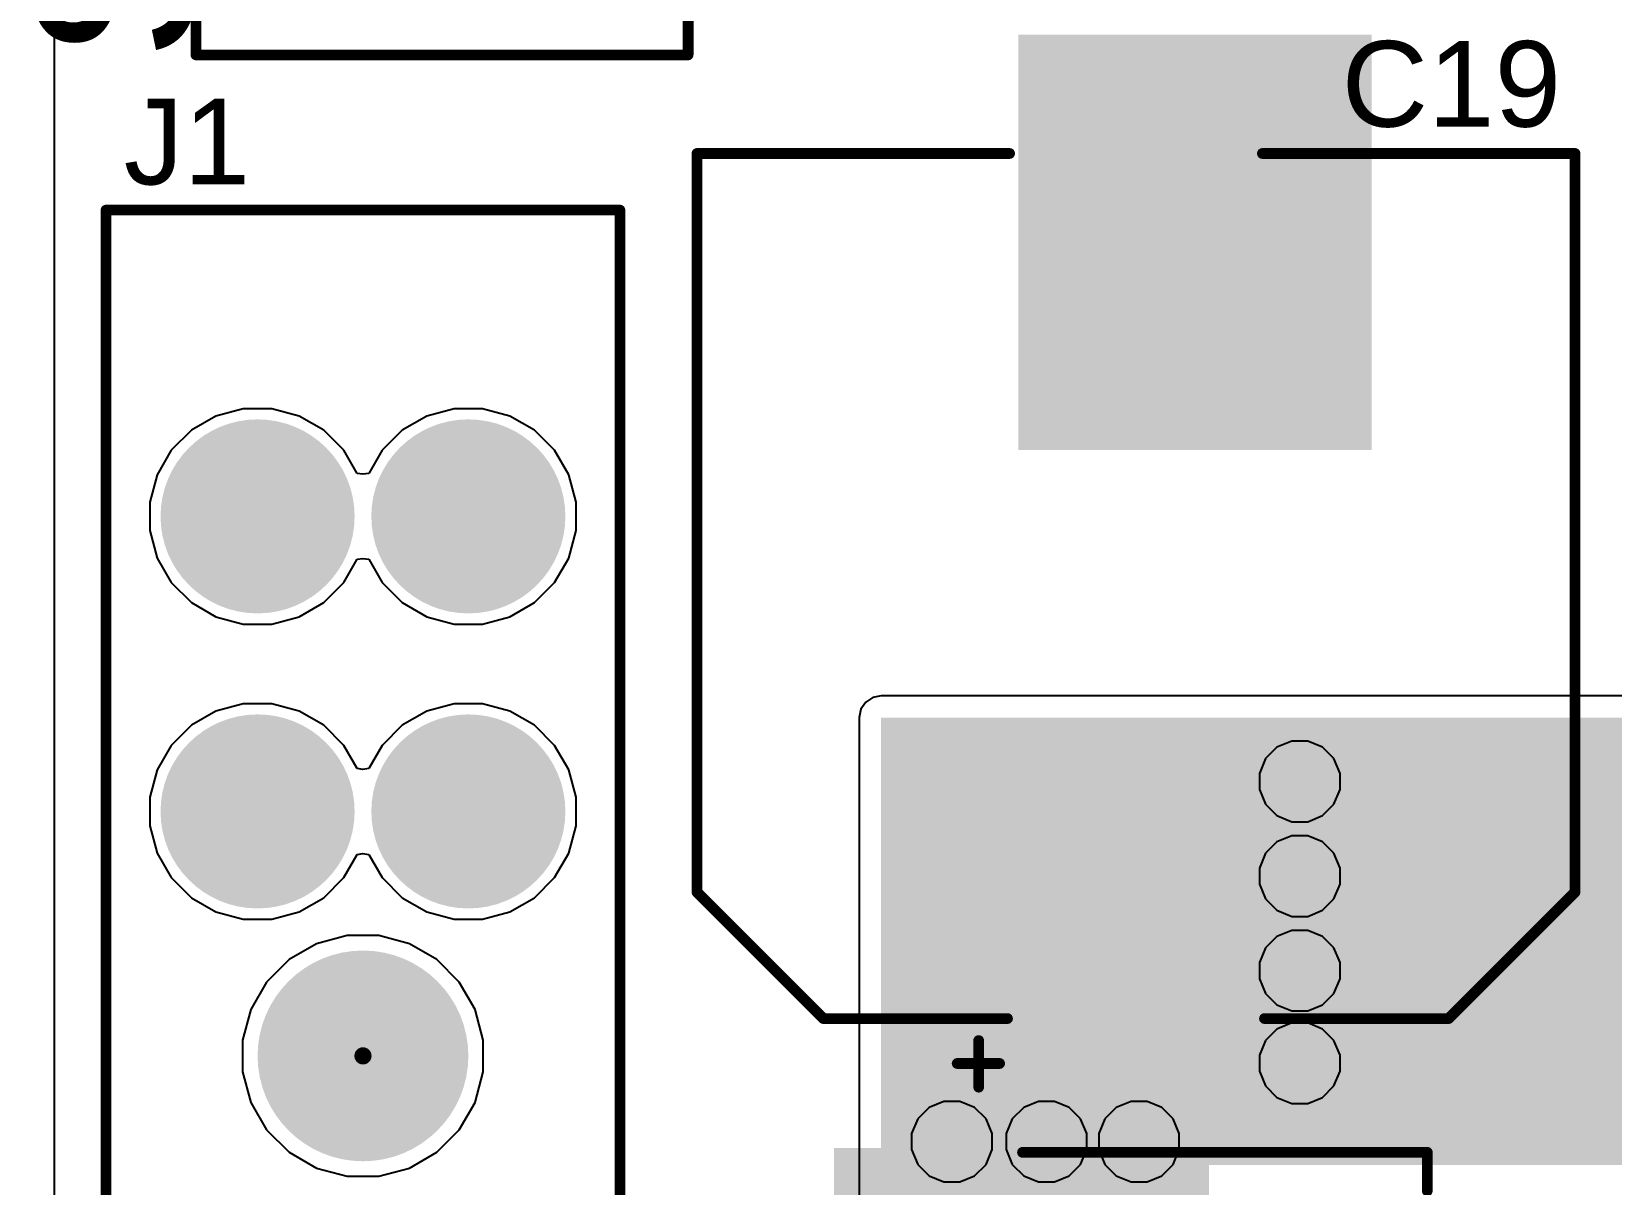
# Model space of a CAD drawing. Header units: millimetres. Extents: x 0 to 5381, y 0 to 5431.
# Drawn here: x -0.27 to 18.47, y 15.6 to 29.27 of the extents above; entities that cross this region are included whole.
import ezdxf

# ---------------------------------------------------------------- set-up
doc = ezdxf.new("R2010")
doc.units = ezdxf.units.MM
for name, color, linetype in [('BottomLayer', 5, 'Continuous'), ('BottomSolder', 6, 'Continuous'), ('MultiLayer', 9, 'Continuous'), ('PadHoleLayer', 156, 'Continuous'), ('TopLayer', 1, 'Continuous'), ('TopOverlay', 2, 'Continuous'), ('TopPaste', 8, 'Continuous'), ('TopSolder', 216, 'Continuous'), ('ViaHoleLayer', 16, 'Continuous')]:
    doc.layers.add(name, color=color, linetype=linetype)
doc.styles.add('Arial', font='', dxfattribs={"height": 0.2})
doc.styles.get('Arial').set_extended_font_data('Arial')

# ---------------------------------------------------------------- blocks, each defined once
blk = doc.blocks.new('178_6165_0002_1')
at = {"layer": 'BottomLayer'}
blk.add_hatch(color=5, dxfattribs=at).paths.add_polyline_path([(-7.5, 2.35), (-5.3, 2.35), (-5.3, 0.15), (-7.5, 0.15)])
h = blk.add_hatch(color=5, dxfattribs=at)
edge = h.paths.add_edge_path()
edge.add_arc((-2.9, 1.25), 1.1, 0, 360)
h = blk.add_hatch(color=5, dxfattribs=at)
edge = h.paths.add_edge_path()
edge.add_arc((2.9, 1.25), 1.1, 0, 360)
h = blk.add_hatch(color=5, dxfattribs=at)
edge = h.paths.add_edge_path()
edge.add_arc((6.4, 1.25), 1.1, 0, 360)
h = blk.add_hatch(color=5, dxfattribs=at)
edge = h.paths.add_edge_path()
edge.add_arc((-6.4, -1.25), 1.1, 0, 360)
h = blk.add_hatch(color=5, dxfattribs=at)
edge = h.paths.add_edge_path()
edge.add_arc((-2.9, -1.25), 1.1, 0, 360)
h = blk.add_hatch(color=5, dxfattribs=at)
edge = h.paths.add_edge_path()
edge.add_arc((2.9, -1.25), 1.1, 0, 360)
h = blk.add_hatch(color=5, dxfattribs=at)
edge = h.paths.add_edge_path()
edge.add_arc((6.4, -1.25), 1.1, 0, 360)
at = {"layer": 'BottomSolder'}
blk.add_hatch(color=6, dxfattribs=at).paths.add_polyline_path([(-7.551, 2.401), (-5.249, 2.401), (-5.249, 0.099), (-7.551, 0.099)])
h = blk.add_hatch(color=6, dxfattribs=at)
edge = h.paths.add_edge_path()
edge.add_arc((-2.9, 1.25), 1.151, 0, 360)
h = blk.add_hatch(color=6, dxfattribs=at)
edge = h.paths.add_edge_path()
edge.add_arc((2.9, 1.25), 1.151, 0, 360)
h = blk.add_hatch(color=6, dxfattribs=at)
edge = h.paths.add_edge_path()
edge.add_arc((6.4, 1.25), 1.151, 0, 360)
h = blk.add_hatch(color=6, dxfattribs=at)
edge = h.paths.add_edge_path()
edge.add_arc((0, 0), 0.102, 0, 360)
h = blk.add_hatch(color=6, dxfattribs=at)
edge = h.paths.add_edge_path()
edge.add_arc((-6.4, -1.25), 1.151, 0, 360)
h = blk.add_hatch(color=6, dxfattribs=at)
edge = h.paths.add_edge_path()
edge.add_arc((-2.9, -1.25), 1.151, 0, 360)
h = blk.add_hatch(color=6, dxfattribs=at)
edge = h.paths.add_edge_path()
edge.add_arc((2.9, -1.25), 1.151, 0, 360)
h = blk.add_hatch(color=6, dxfattribs=at)
edge = h.paths.add_edge_path()
edge.add_arc((6.4, -1.25), 1.151, 0, 360)
at = {"layer": 'MultiLayer'}
blk.add_hatch(color=9, dxfattribs=at).paths.add_polyline_path([(-7.5, 2.35), (-5.3, 2.35), (-5.3, 0.15), (-7.5, 0.15)])
h = blk.add_hatch(color=9, dxfattribs=at)
edge = h.paths.add_edge_path()
edge.add_arc((-2.9, 1.25), 1.1, 0, 360)
h = blk.add_hatch(color=9, dxfattribs=at)
edge = h.paths.add_edge_path()
edge.add_arc((2.9, 1.25), 1.1, 0, 360)
h = blk.add_hatch(color=9, dxfattribs=at)
edge = h.paths.add_edge_path()
edge.add_arc((6.4, 1.25), 1.1, 0, 360)
h = blk.add_hatch(color=9, dxfattribs=at)
edge = h.paths.add_edge_path()
edge.add_arc((-6.4, -1.25), 1.1, 0, 360)
h = blk.add_hatch(color=9, dxfattribs=at)
edge = h.paths.add_edge_path()
edge.add_arc((-2.9, -1.25), 1.1, 0, 360)
h = blk.add_hatch(color=9, dxfattribs=at)
edge = h.paths.add_edge_path()
edge.add_arc((2.9, -1.25), 1.1, 0, 360)
h = blk.add_hatch(color=9, dxfattribs=at)
edge = h.paths.add_edge_path()
edge.add_arc((6.4, -1.25), 1.1, 0, 360)
at = {"layer": 'PadHoleLayer'}
h = blk.add_hatch(color=156, dxfattribs=at)
edge = h.paths.add_edge_path()
edge.add_arc((-6.4, 1.25), 0.75, 0, 360)
h = blk.add_hatch(color=156, dxfattribs=at)
edge = h.paths.add_edge_path()
edge.add_arc((-2.9, 1.25), 0.75, 0, 360)
h = blk.add_hatch(color=156, dxfattribs=at)
edge = h.paths.add_edge_path()
edge.add_arc((2.9, 1.25), 0.75, 0, 360)
h = blk.add_hatch(color=156, dxfattribs=at)
edge = h.paths.add_edge_path()
edge.add_arc((6.4, 1.25), 0.75, 0, 360)
h = blk.add_hatch(color=156, dxfattribs=at)
edge = h.paths.add_edge_path()
edge.add_arc((0, 0), 1.25, 0, 360)
h = blk.add_hatch(color=156, dxfattribs=at)
edge = h.paths.add_edge_path()
edge.add_arc((-6.4, -1.25), 0.75, 0, 360)
h = blk.add_hatch(color=156, dxfattribs=at)
edge = h.paths.add_edge_path()
edge.add_arc((-2.9, -1.25), 0.75, 0, 360)
h = blk.add_hatch(color=156, dxfattribs=at)
edge = h.paths.add_edge_path()
edge.add_arc((2.9, -1.25), 0.75, 0, 360)
h = blk.add_hatch(color=156, dxfattribs=at)
edge = h.paths.add_edge_path()
edge.add_arc((6.4, -1.25), 0.75, 0, 360)
at = {"layer": 'TopLayer'}
blk.add_hatch(color=1, dxfattribs=at).paths.add_polyline_path([(-7.5, 2.35), (-5.3, 2.35), (-5.3, 0.15), (-7.5, 0.15)])
h = blk.add_hatch(color=1, dxfattribs=at)
edge = h.paths.add_edge_path()
edge.add_arc((-2.9, 1.25), 1.1, 0, 360)
h = blk.add_hatch(color=1, dxfattribs=at)
edge = h.paths.add_edge_path()
edge.add_arc((2.9, 1.25), 1.1, 0, 360)
h = blk.add_hatch(color=1, dxfattribs=at)
edge = h.paths.add_edge_path()
edge.add_arc((6.4, 1.25), 1.1, 0, 360)
h = blk.add_hatch(color=1, dxfattribs=at)
edge = h.paths.add_edge_path()
edge.add_arc((-6.4, -1.25), 1.1, 0, 360)
h = blk.add_hatch(color=1, dxfattribs=at)
edge = h.paths.add_edge_path()
edge.add_arc((-2.9, -1.25), 1.1, 0, 360)
h = blk.add_hatch(color=1, dxfattribs=at)
edge = h.paths.add_edge_path()
edge.add_arc((2.9, -1.25), 1.1, 0, 360)
h = blk.add_hatch(color=1, dxfattribs=at)
edge = h.paths.add_edge_path()
edge.add_arc((6.4, -1.25), 1.1, 0, 360)
at = {"layer": 'TopSolder'}
blk.add_hatch(color=216, dxfattribs=at).paths.add_polyline_path([(-7.551, 2.401), (-5.249, 2.401), (-5.249, 0.099), (-7.551, 0.099)])
h = blk.add_hatch(color=216, dxfattribs=at)
edge = h.paths.add_edge_path()
edge.add_arc((-2.9, 1.25), 1.151, 0, 360)
h = blk.add_hatch(color=216, dxfattribs=at)
edge = h.paths.add_edge_path()
edge.add_arc((2.9, 1.25), 1.151, 0, 360)
h = blk.add_hatch(color=216, dxfattribs=at)
edge = h.paths.add_edge_path()
edge.add_arc((6.4, 1.25), 1.151, 0, 360)
h = blk.add_hatch(color=216, dxfattribs=at)
edge = h.paths.add_edge_path()
edge.add_arc((0, 0), 0.102, 0, 360)
h = blk.add_hatch(color=216, dxfattribs=at)
edge = h.paths.add_edge_path()
edge.add_arc((-6.4, -1.25), 1.151, 0, 360)
h = blk.add_hatch(color=216, dxfattribs=at)
edge = h.paths.add_edge_path()
edge.add_arc((-2.9, -1.25), 1.151, 0, 360)
h = blk.add_hatch(color=216, dxfattribs=at)
edge = h.paths.add_edge_path()
edge.add_arc((2.9, -1.25), 1.151, 0, 360)
h = blk.add_hatch(color=216, dxfattribs=at)
edge = h.paths.add_edge_path()
edge.add_arc((6.4, -1.25), 1.151, 0, 360)
at = {"layer": 'TopOverlay', "const_width": 0.127}
for points in [[(-10.033, 3.048), (10.033, 3.048)], [(-10.033, 3.048), (-10.033, -3.048)], [(10.033, 3.048), (10.033, -3.048)], [(-10.033, -3.048), (10.033, -3.048)]]:
    blk.add_lwpolyline(points, dxfattribs=at)
at = {"layer": 'TopOverlay', "const_width": 0.0635}
for points in [[(-10.065, 3.048, 1), (-10.001, 3.048, 1)], [(-10.065, 3.048, 1), (-10.001, 3.048, 1)], [(10.001, 3.048, 1), (10.065, 3.048, 1)], [(10.001, 3.048, 1), (10.065, 3.048, 1)], [(-10.065, -3.048, 1), (-10.001, -3.048, 1)], [(-10.065, -3.048, 1), (-10.001, -3.048, 1)], [(10.001, -3.048, 1), (10.065, -3.048, 1)], [(10.001, -3.048, 1), (10.065, -3.048, 1)]]:
    blk.add_lwpolyline(points, format="xyb", close=True, dxfattribs=at)
at = {"layer": 'TopOverlay'}
blk.add_text('1', height=0.8, dxfattribs=at).set_placement((-8.128, 1.041))
blk = doc.blocks.new('SMB__49')
at = {"layer": 'TopLayer'}
for points in [[(-3.7, -1.2), (-3.7, 1.2), (-0.9, 1.2), (-0.9, -1.2)], [(0.9, -1.2), (0.9, 1.2), (3.7, 1.2), (3.7, -1.2)]]:
    blk.add_hatch(color=1, dxfattribs=at).paths.add_polyline_path(points)
at = {"layer": 'TopOverlay'}
for points in [[(2.592, 1.245), (4.827, 1.245), (4.827, 1.905), (2.592, 1.905)], [(3.735, -1.651), (4.827, -1.651), (4.827, 1.346), (3.735, 1.346)], [(2.592, -1.905), (4.827, -1.905), (4.827, -1.245), (2.592, -1.245)]]:
    blk.add_hatch(color=2, dxfattribs=at).paths.add_polyline_path(points)
at = {"layer": 'TopPaste'}
for points in [[(-3.7, -1.2), (-3.7, 1.2), (-0.9, 1.2), (-0.9, -1.2)], [(0.9, -1.2), (0.9, 1.2), (3.7, 1.2), (3.7, -1.2)]]:
    blk.add_hatch(color=8, dxfattribs=at).paths.add_polyline_path(points)
at = {"layer": 'TopSolder'}
for points in [[(-3.802, -1.302), (-3.802, 1.302), (-0.798, 1.302), (-0.798, -1.302)], [(0.798, -1.302), (0.798, 1.302), (3.802, 1.302), (3.802, -1.302)]]:
    blk.add_hatch(color=216, dxfattribs=at).paths.add_polyline_path(points)
at = {"layer": 'TopOverlay', "const_width": 0.127}
for points in [[(-2.21, 1.854), (-2.21, 1.397)], [(2.591, 1.854), (-2.21, 1.854)], [(-2.21, -1.397), (-2.21, -1.854)], [(2.591, -1.854), (-2.21, -1.854)]]:
    blk.add_lwpolyline(points, dxfattribs=at)
at = {"layer": 'TopOverlay', "const_width": 0.0635}
for points in [[(-2.242, 1.854, 1), (-2.178, 1.854, 1)], [(-2.242, 1.854, 1), (-2.178, 1.854, 1)], [(2.559, 1.854, 1), (2.623, 1.854, 1)], [(-2.242, 1.397, 1), (-2.178, 1.397, 1)], [(-2.242, -1.397, 1), (-2.178, -1.397, 1)], [(-2.242, -1.854, 1), (-2.178, -1.854, 1)], [(-2.242, -1.854, 1), (-2.178, -1.854, 1)], [(2.559, -1.854, 1), (2.623, -1.854, 1)]]:
    blk.add_lwpolyline(points, format="xyb", close=True, dxfattribs=at)
blk = doc.blocks.new('UCD_220_F_10__D___65')
at = {"layer": 'TopLayer'}
for points in [[(-6, 1.25), (-2, 1.25), (-2, -1.25), (-6, -1.25)], [(2, 1.25), (6, 1.25), (6, -1.25), (2, -1.25)]]:
    blk.add_hatch(color=1, dxfattribs=at).paths.add_polyline_path(points)
at = {"layer": 'TopPaste'}
for points in [[(-6, 1.25), (-2, 1.25), (-2, -1.25), (-6, -1.25)], [(2, 1.25), (6, 1.25), (6, -1.25), (2, -1.25)]]:
    blk.add_hatch(color=8, dxfattribs=at).paths.add_polyline_path(points)
at = {"layer": 'TopSolder'}
for points in [[(-6.102, 1.352), (-1.898, 1.352), (-1.898, -1.352), (-6.102, -1.352)], [(1.898, 1.352), (6.102, 1.352), (6.102, -1.352), (1.898, -1.352)]]:
    blk.add_hatch(color=216, dxfattribs=at).paths.add_polyline_path(points)
at = {"layer": 'TopOverlay', "const_width": 0.127}
for points in [[(-3.632, 5.207), (-5.131, 3.708)], [(-3.632, 5.207), (5.131, 5.207)], [(5.131, 5.207), (5.131, 1.499)], [(-5.131, 3.708), (-5.131, 1.524)], [(-5.664, 2.121), (-5.664, 1.618)], [(-5.946, 1.866), (-5.392, 1.866)], [(-5.131, -1.524), (-5.131, -3.708)], [(5.131, -1.499), (5.131, -5.207)], [(-5.131, -3.708), (-3.632, -5.207)], [(-3.632, -5.207), (5.131, -5.207)]]:
    blk.add_lwpolyline(points, dxfattribs=at)
at = {"layer": 'TopOverlay', "const_width": 0.0635}
for points in [[(-3.664, 5.207, 1), (-3.6, 5.207, 1)], [(-3.664, 5.207, 1), (-3.6, 5.207, 1)], [(5.099, 5.207, 1), (5.163, 5.207, 1)], [(5.099, 5.207, 1), (5.163, 5.207, 1)], [(-5.163, 3.708, 1), (-5.099, 3.708, 1)], [(-5.163, 3.708, 1), (-5.099, 3.708, 1)], [(-5.696, 2.121, 1), (-5.632, 2.121, 1)], [(-5.977, 1.866, 1), (-5.914, 1.866, 1)], [(-5.424, 1.866, 1), (-5.36, 1.866, 1)], [(-5.696, 1.618, 1), (-5.632, 1.618, 1)], [(-5.163, 1.524, 1), (-5.099, 1.524, 1)], [(5.099, 1.499, 1), (5.163, 1.499, 1)], [(-5.163, -1.524, 1), (-5.099, -1.524, 1)], [(5.099, -1.499, 1), (5.163, -1.499, 1)], [(-5.163, -3.708, 1), (-5.099, -3.708, 1)], [(-5.163, -3.708, 1), (-5.099, -3.708, 1)], [(-3.664, -5.207, 1), (-3.6, -5.207, 1)], [(-3.664, -5.207, 1), (-3.6, -5.207, 1)], [(5.099, -5.207, 1), (5.163, -5.207, 1)], [(5.099, -5.207, 1), (5.163, -5.207, 1)]]:
    blk.add_lwpolyline(points, format="xyb", close=True, dxfattribs=at)
blk = doc.blocks.new('B5B_XH_A_LF__SN___86')
at = {"layer": 'BottomLayer'}
blk.add_hatch(color=5, dxfattribs=at).paths.add_polyline_path([(-5.95, 0.95), (-4.05, 0.95), (-4.05, -0.95), (-5.95, -0.95)])
h = blk.add_hatch(color=5, dxfattribs=at)
edge = h.paths.add_edge_path()
edge.add_arc((-2.5, 0), 0.95, 0, 360)
h = blk.add_hatch(color=5, dxfattribs=at)
edge = h.paths.add_edge_path()
edge.add_arc((0, 0), 0.95, 0, 360)
h = blk.add_hatch(color=5, dxfattribs=at)
edge = h.paths.add_edge_path()
edge.add_arc((2.5, 0), 0.95, 0, 360)
h = blk.add_hatch(color=5, dxfattribs=at)
edge = h.paths.add_edge_path()
edge.add_arc((5, 0), 0.95, 0, 360)
at = {"layer": 'BottomSolder'}
blk.add_hatch(color=6, dxfattribs=at).paths.add_polyline_path([(-6.052, 1.052), (-3.948, 1.052), (-3.948, -1.052), (-6.052, -1.052)])
h = blk.add_hatch(color=6, dxfattribs=at)
edge = h.paths.add_edge_path()
edge.add_arc((-2.5, 0), 1.052, 0, 360)
h = blk.add_hatch(color=6, dxfattribs=at)
edge = h.paths.add_edge_path()
edge.add_arc((0, 0), 1.052, 0, 360)
h = blk.add_hatch(color=6, dxfattribs=at)
edge = h.paths.add_edge_path()
edge.add_arc((2.5, 0), 1.052, 0, 360)
h = blk.add_hatch(color=6, dxfattribs=at)
edge = h.paths.add_edge_path()
edge.add_arc((5, 0), 1.052, 0, 360)
at = {"layer": 'MultiLayer'}
blk.add_hatch(color=9, dxfattribs=at).paths.add_polyline_path([(-5.95, 0.95), (-4.05, 0.95), (-4.05, -0.95), (-5.95, -0.95)])
h = blk.add_hatch(color=9, dxfattribs=at)
edge = h.paths.add_edge_path()
edge.add_arc((-2.5, 0), 0.95, 0, 360)
h = blk.add_hatch(color=9, dxfattribs=at)
edge = h.paths.add_edge_path()
edge.add_arc((0, 0), 0.95, 0, 360)
h = blk.add_hatch(color=9, dxfattribs=at)
edge = h.paths.add_edge_path()
edge.add_arc((2.5, 0), 0.95, 0, 360)
h = blk.add_hatch(color=9, dxfattribs=at)
edge = h.paths.add_edge_path()
edge.add_arc((5, 0), 0.95, 0, 360)
at = {"layer": 'PadHoleLayer'}
h = blk.add_hatch(color=156, dxfattribs=at)
edge = h.paths.add_edge_path()
edge.add_arc((-5, 0), 0.5, 0, 360)
h = blk.add_hatch(color=156, dxfattribs=at)
edge = h.paths.add_edge_path()
edge.add_arc((-2.5, 0), 0.5, 0, 360)
h = blk.add_hatch(color=156, dxfattribs=at)
edge = h.paths.add_edge_path()
edge.add_arc((0, 0), 0.5, 0, 360)
h = blk.add_hatch(color=156, dxfattribs=at)
edge = h.paths.add_edge_path()
edge.add_arc((2.5, 0), 0.5, 0, 360)
h = blk.add_hatch(color=156, dxfattribs=at)
edge = h.paths.add_edge_path()
edge.add_arc((5, 0), 0.5, 0, 360)
at = {"layer": 'TopLayer'}
blk.add_hatch(color=1, dxfattribs=at).paths.add_polyline_path([(-5.95, 0.95), (-4.05, 0.95), (-4.05, -0.95), (-5.95, -0.95)])
h = blk.add_hatch(color=1, dxfattribs=at)
edge = h.paths.add_edge_path()
edge.add_arc((-2.5, 0), 0.95, 0, 360)
h = blk.add_hatch(color=1, dxfattribs=at)
edge = h.paths.add_edge_path()
edge.add_arc((0, 0), 0.95, 0, 360)
h = blk.add_hatch(color=1, dxfattribs=at)
edge = h.paths.add_edge_path()
edge.add_arc((2.5, 0), 0.95, 0, 360)
h = blk.add_hatch(color=1, dxfattribs=at)
edge = h.paths.add_edge_path()
edge.add_arc((5, 0), 0.95, 0, 360)
at = {"layer": 'TopOverlay'}
for points in [[(-5.634, 0.963), (-4.364, 0.963), (-4.364, 1.243), (-5.634, 1.243)], [(-5.634, -1.247), (-4.364, -1.247), (-4.364, -0.967), (-5.634, -0.967)]]:
    blk.add_hatch(color=2, dxfattribs=at).paths.add_polyline_path(points)
at = {"layer": 'TopSolder'}
blk.add_hatch(color=216, dxfattribs=at).paths.add_polyline_path([(-6.052, 1.052), (-3.948, 1.052), (-3.948, -1.052), (-6.052, -1.052)])
h = blk.add_hatch(color=216, dxfattribs=at)
edge = h.paths.add_edge_path()
edge.add_arc((-2.5, 0), 1.052, 0, 360)
h = blk.add_hatch(color=216, dxfattribs=at)
edge = h.paths.add_edge_path()
edge.add_arc((0, 0), 1.052, 0, 360)
h = blk.add_hatch(color=216, dxfattribs=at)
edge = h.paths.add_edge_path()
edge.add_arc((2.5, 0), 1.052, 0, 360)
h = blk.add_hatch(color=216, dxfattribs=at)
edge = h.paths.add_edge_path()
edge.add_arc((5, 0), 1.052, 0, 360)
at = {"layer": 'TopOverlay', "const_width": 0.0635}
for points in [[(-7.525, 3.451, 1), (-7.461, 3.451, 1)], [(-7.525, 3.451, 1), (-7.461, 3.451, 1)], [(7.436, 3.451, 1), (7.499, 3.451, 1)], [(7.436, 3.451, 1), (7.499, 3.451, 1)], [(-7.525, -2.388, 1), (-7.461, -2.388, 1)], [(-7.525, -2.388, 1), (-7.461, -2.388, 1)], [(7.436, -2.388, 1), (7.499, -2.388, 1)], [(7.436, -2.388, 1), (7.499, -2.388, 1)]]:
    blk.add_lwpolyline(points, format="xyb", close=True, dxfattribs=at)
at = {"layer": 'TopOverlay', "const_width": 0.127}
for points in [[(-7.493, -2.388), (-7.493, 3.451)], [(7.468, 3.451), (-7.493, 3.451)], [(7.468, -2.388), (7.468, 3.451)], [(7.468, -2.388), (-7.493, -2.388)]]:
    blk.add_lwpolyline(points, dxfattribs=at)

msp = doc.modelspace()

# ---------------------------------------------------------------- hatches: boundary and pattern name
at = {"layer": 'BottomLayer'}
h = msp.add_hatch(color=5, dxfattribs=at)
edge = h.paths.add_edge_path()
edge.add_arc((14.769, 28.427), 0.3, 0, 360)
h = msp.add_hatch(color=5, dxfattribs=at)
edge = h.paths.add_edge_path()
edge.add_arc((14.769, 27.304), 0.3, 0, 360)
h = msp.add_hatch(color=5, dxfattribs=at)
edge = h.paths.add_edge_path()
edge.add_arc((14.769, 26.181), 0.3, 0, 360)
h = msp.add_hatch(color=5, dxfattribs=at)
edge = h.paths.add_edge_path()
edge.add_arc((14.769, 25.084), 0.3, 0, 360)
h = msp.add_hatch(color=5, dxfattribs=at)
edge = h.paths.add_edge_path()
edge.add_arc((14.769, 20.376), 0.3, 0, 360)
h = msp.add_hatch(color=5, dxfattribs=at)
edge = h.paths.add_edge_path()
edge.add_arc((14.769, 19.253), 0.3, 0, 360)
h = msp.add_hatch(color=5, dxfattribs=at)
edge = h.paths.add_edge_path()
edge.add_arc((14.769, 18.131), 0.3, 0, 360)
h = msp.add_hatch(color=5, dxfattribs=at)
edge = h.paths.add_edge_path()
edge.add_arc((14.769, 17.033), 0.3, 0, 360)
h = msp.add_hatch(color=5, dxfattribs=at)
edge = h.paths.add_edge_path()
edge.add_arc((10.643, 16.104), 0.3, 0, 360)
h = msp.add_hatch(color=5, dxfattribs=at)
edge = h.paths.add_edge_path()
edge.add_arc((11.765, 16.104), 0.3, 0, 360)
h = msp.add_hatch(color=5, dxfattribs=at)
edge = h.paths.add_edge_path()
edge.add_arc((12.863, 16.104), 0.3, 0, 360)
at = {"layer": 'BottomSolder'}
h = msp.add_hatch(color=6, dxfattribs=at)
edge = h.paths.add_edge_path()
edge.add_arc((14.769, 28.427), 0.15, 0, 360)
h = msp.add_hatch(color=6, dxfattribs=at)
edge = h.paths.add_edge_path()
edge.add_arc((14.769, 27.304), 0.15, 0, 360)
h = msp.add_hatch(color=6, dxfattribs=at)
edge = h.paths.add_edge_path()
edge.add_arc((14.769, 26.181), 0.15, 0, 360)
h = msp.add_hatch(color=6, dxfattribs=at)
edge = h.paths.add_edge_path()
edge.add_arc((14.769, 25.084), 0.15, 0, 360)
h = msp.add_hatch(color=6, dxfattribs=at)
edge = h.paths.add_edge_path()
edge.add_arc((14.769, 20.376), 0.15, 0, 360)
h = msp.add_hatch(color=6, dxfattribs=at)
edge = h.paths.add_edge_path()
edge.add_arc((14.769, 19.253), 0.15, 0, 360)
h = msp.add_hatch(color=6, dxfattribs=at)
edge = h.paths.add_edge_path()
edge.add_arc((14.769, 18.131), 0.15, 0, 360)
h = msp.add_hatch(color=6, dxfattribs=at)
edge = h.paths.add_edge_path()
edge.add_arc((14.769, 17.033), 0.15, 0, 360)
h = msp.add_hatch(color=6, dxfattribs=at)
edge = h.paths.add_edge_path()
edge.add_arc((10.643, 16.104), 0.15, 0, 360)
h = msp.add_hatch(color=6, dxfattribs=at)
edge = h.paths.add_edge_path()
edge.add_arc((11.765, 16.104), 0.15, 0, 360)
h = msp.add_hatch(color=6, dxfattribs=at)
edge = h.paths.add_edge_path()
edge.add_arc((12.863, 16.104), 0.15, 0, 360)
at = {"layer": 'TopLayer'}
for points in [[(11.43, 24.308), (15.621, 24.308), (15.621, 29.235), (11.43, 29.235)], [(13.691, 21.133), (9.804, 21.133), (9.804, 12.827), (13.691, 12.827)], [(26.391, 15.824), (26.391, 21.133), (9.804, 21.133), (9.804, 15.824)]]:
    msp.add_hatch(color=1, dxfattribs=at).paths.add_polyline_path(points)
h = msp.add_hatch(color=1, dxfattribs=at)
edge = h.paths.add_edge_path()
edge.add_arc((14.769, 28.427), 0.3, 0, 360)
h = msp.add_hatch(color=1, dxfattribs=at)
edge = h.paths.add_edge_path()
edge.add_arc((14.769, 27.304), 0.3, 0, 360)
h = msp.add_hatch(color=1, dxfattribs=at)
edge = h.paths.add_edge_path()
edge.add_arc((14.769, 26.181), 0.3, 0, 360)
h = msp.add_hatch(color=1, dxfattribs=at)
edge = h.paths.add_edge_path()
edge.add_arc((14.769, 25.084), 0.3, 0, 360)
h = msp.add_hatch(color=1, dxfattribs=at)
edge = h.paths.add_edge_path()
edge.add_arc((14.769, 20.376), 0.3, 0, 360)
h = msp.add_hatch(color=1, dxfattribs=at)
edge = h.paths.add_edge_path()
edge.add_arc((14.769, 19.253), 0.3, 0, 360)
h = msp.add_hatch(color=1, dxfattribs=at)
edge = h.paths.add_edge_path()
edge.add_arc((14.769, 18.131), 0.3, 0, 360)
h = msp.add_hatch(color=1, dxfattribs=at)
edge = h.paths.add_edge_path()
edge.add_arc((14.769, 17.033), 0.3, 0, 360)
h = msp.add_hatch(color=1, dxfattribs=at)
edge = h.paths.add_edge_path()
edge.add_arc((10.643, 16.104), 0.3, 0, 360)
h = msp.add_hatch(color=1, dxfattribs=at)
edge = h.paths.add_edge_path()
edge.add_arc((11.765, 16.104), 0.3, 0, 360)
h = msp.add_hatch(color=1, dxfattribs=at)
edge = h.paths.add_edge_path()
edge.add_arc((12.863, 16.104), 0.3, 0, 360)
at = {"layer": 'TopSolder'}
h = msp.add_hatch(color=216, dxfattribs=at)
edge = h.paths.add_edge_path()
edge.add_arc((14.769, 28.427), 0.15, 0, 360)
h = msp.add_hatch(color=216, dxfattribs=at)
edge = h.paths.add_edge_path()
edge.add_arc((14.769, 27.304), 0.15, 0, 360)
h = msp.add_hatch(color=216, dxfattribs=at)
edge = h.paths.add_edge_path()
edge.add_arc((14.769, 26.181), 0.15, 0, 360)
h = msp.add_hatch(color=216, dxfattribs=at)
edge = h.paths.add_edge_path()
edge.add_arc((14.769, 25.084), 0.15, 0, 360)
h = msp.add_hatch(color=216, dxfattribs=at)
edge = h.paths.add_edge_path()
edge.add_arc((14.769, 20.376), 0.15, 0, 360)
h = msp.add_hatch(color=216, dxfattribs=at)
edge = h.paths.add_edge_path()
edge.add_arc((14.769, 19.253), 0.15, 0, 360)
h = msp.add_hatch(color=216, dxfattribs=at)
edge = h.paths.add_edge_path()
edge.add_arc((14.769, 18.131), 0.15, 0, 360)
h = msp.add_hatch(color=216, dxfattribs=at)
edge = h.paths.add_edge_path()
edge.add_arc((14.769, 17.033), 0.15, 0, 360)
h = msp.add_hatch(color=216, dxfattribs=at)
edge = h.paths.add_edge_path()
edge.add_arc((10.643, 16.104), 0.15, 0, 360)
h = msp.add_hatch(color=216, dxfattribs=at)
edge = h.paths.add_edge_path()
edge.add_arc((11.765, 16.104), 0.15, 0, 360)
h = msp.add_hatch(color=216, dxfattribs=at)
edge = h.paths.add_edge_path()
edge.add_arc((12.863, 16.104), 0.15, 0, 360)
at = {"layer": 'ViaHoleLayer'}
h = msp.add_hatch(color=16, dxfattribs=at)
edge = h.paths.add_edge_path()
edge.add_arc((14.769, 28.427), 0.15, 0, 360)
h = msp.add_hatch(color=16, dxfattribs=at)
edge = h.paths.add_edge_path()
edge.add_arc((14.769, 27.304), 0.15, 0, 360)
h = msp.add_hatch(color=16, dxfattribs=at)
edge = h.paths.add_edge_path()
edge.add_arc((14.769, 26.181), 0.15, 0, 360)
h = msp.add_hatch(color=16, dxfattribs=at)
edge = h.paths.add_edge_path()
edge.add_arc((14.769, 25.084), 0.15, 0, 360)
h = msp.add_hatch(color=16, dxfattribs=at)
edge = h.paths.add_edge_path()
edge.add_arc((14.769, 20.376), 0.15, 0, 360)
h = msp.add_hatch(color=16, dxfattribs=at)
edge = h.paths.add_edge_path()
edge.add_arc((14.769, 19.253), 0.15, 0, 360)
h = msp.add_hatch(color=16, dxfattribs=at)
edge = h.paths.add_edge_path()
edge.add_arc((14.769, 18.131), 0.15, 0, 360)
h = msp.add_hatch(color=16, dxfattribs=at)
edge = h.paths.add_edge_path()
edge.add_arc((14.769, 17.033), 0.15, 0, 360)
h = msp.add_hatch(color=16, dxfattribs=at)
edge = h.paths.add_edge_path()
edge.add_arc((10.643, 16.104), 0.15, 0, 360)
h = msp.add_hatch(color=16, dxfattribs=at)
edge = h.paths.add_edge_path()
edge.add_arc((11.765, 16.104), 0.15, 0, 360)
h = msp.add_hatch(color=16, dxfattribs=at)
edge = h.paths.add_edge_path()
edge.add_arc((12.863, 16.104), 0.15, 0, 360)

# ---------------------------------------------------------------- linework, layer by layer
at = {"layer": 'BottomLayer'}
for p, q in [((0, 0), (0, 77.394)), ((2.239, 24.797), (1.914, 24.71)), ((2.576, 24.797), (2.239, 24.797)), ((2.901, 24.71), (2.576, 24.797)), ((4.739, 24.797), (4.414, 24.71)), ((5.076, 24.797), (4.739, 24.797)), ((5.401, 24.71), (5.076, 24.797)), ((1.914, 24.71), (1.623, 24.542)), ((3.192, 24.542), (2.901, 24.71)), ((4.414, 24.71), (4.123, 24.542)), ((5.692, 24.542), (5.401, 24.71)), ((1.623, 24.542), (1.385, 24.304)), ((3.43, 24.304), (3.192, 24.542)), ((4.123, 24.542), (3.885, 24.304)), ((5.93, 24.304), (5.692, 24.542)), ((1.385, 24.304), (1.217, 24.013)), ((3.59, 24.028), (3.43, 24.304)), ((3.885, 24.304), (3.726, 24.028)), ((6.098, 24.013), (5.93, 24.304)), ((1.217, 24.013), (1.13, 23.688)), ((3.658, 24.019), (3.59, 24.028)), ((3.726, 24.028), (3.658, 24.019)), ((6.185, 23.688), (6.098, 24.013)), ((1.13, 23.688), (1.13, 23.351)), ((6.185, 23.351), (6.185, 23.688)), ((1.13, 23.351), (1.217, 23.026)), ((6.098, 23.026), (6.185, 23.351)), ((1.217, 23.026), (1.385, 22.735)), ((3.43, 22.735), (3.59, 23.011)), ((3.59, 23.011), (3.658, 23.02)), ((3.658, 23.02), (3.726, 23.011)), ((3.726, 23.011), (3.885, 22.735)), ((5.93, 22.735), (6.098, 23.026)), ((1.385, 22.735), (1.623, 22.497)), ((3.192, 22.497), (3.43, 22.735)), ((3.885, 22.735), (4.123, 22.497)), ((5.692, 22.497), (5.93, 22.735)), ((1.623, 22.497), (1.914, 22.329)), ((2.901, 22.329), (3.192, 22.497)), ((4.123, 22.497), (4.414, 22.329)), ((5.401, 22.329), (5.692, 22.497)), ((1.914, 22.329), (2.239, 22.242)), ((2.576, 22.242), (2.901, 22.329)), ((4.414, 22.329), (4.739, 22.242)), ((5.076, 22.242), (5.401, 22.329)), ((2.239, 22.242), (2.576, 22.242)), ((4.739, 22.242), (5.076, 22.242)), ((1.914, 21.21), (1.623, 21.042)), ((2.239, 21.297), (1.914, 21.21)), ((2.576, 21.297), (2.239, 21.297)), ((2.901, 21.21), (2.576, 21.297)), ((3.192, 21.042), (2.901, 21.21)), ((4.414, 21.21), (4.123, 21.042)), ((4.739, 21.297), (4.414, 21.21)), ((5.076, 21.297), (4.739, 21.297)), ((5.401, 21.21), (5.076, 21.297)), ((5.692, 21.042), (5.401, 21.21)), ((1.623, 21.042), (1.385, 20.804)), ((3.43, 20.804), (3.192, 21.042)), ((4.123, 21.042), (3.885, 20.804)), ((5.93, 20.804), (5.692, 21.042)), ((1.385, 20.804), (1.217, 20.513)), ((3.59, 20.528), (3.43, 20.804)), ((3.885, 20.804), (3.726, 20.528)), ((6.098, 20.513), (5.93, 20.804)), ((14.674, 20.854), (14.498, 20.781)), ((14.864, 20.854), (14.674, 20.854)), ((15.039, 20.781), (14.864, 20.854)), ((14.364, 20.647), (14.291, 20.471)), ((14.498, 20.781), (14.364, 20.647)), ((15.174, 20.647), (15.039, 20.781)), ((15.247, 20.471), (15.174, 20.647)), ((1.217, 20.513), (1.13, 20.188)), ((3.658, 20.519), (3.59, 20.528)), ((3.726, 20.528), (3.658, 20.519)), ((6.185, 20.188), (6.098, 20.513)), ((14.291, 20.471), (14.291, 20.281)), ((15.247, 20.281), (15.247, 20.471)), ((14.291, 20.281), (14.364, 20.105)), ((15.174, 20.105), (15.247, 20.281)), ((1.13, 20.188), (1.13, 19.851)), ((6.185, 19.851), (6.185, 20.188)), ((14.364, 20.105), (14.498, 19.971)), ((15.039, 19.971), (15.174, 20.105)), ((14.498, 19.971), (14.674, 19.898)), ((14.674, 19.898), (14.864, 19.898)), ((14.864, 19.898), (15.039, 19.971)), ((1.13, 19.851), (1.217, 19.526)), ((6.098, 19.526), (6.185, 19.851)), ((14.674, 19.731), (14.498, 19.658)), ((14.864, 19.731), (14.674, 19.731)), ((15.039, 19.658), (14.864, 19.731)), ((1.217, 19.526), (1.385, 19.235)), ((3.43, 19.235), (3.59, 19.511)), ((3.59, 19.511), (3.658, 19.52)), ((3.658, 19.52), (3.726, 19.511)), ((3.726, 19.511), (3.885, 19.235)), ((5.93, 19.235), (6.098, 19.526)), ((14.364, 19.524), (14.291, 19.348)), ((14.498, 19.658), (14.364, 19.524)), ((15.174, 19.524), (15.039, 19.658)), ((15.247, 19.348), (15.174, 19.524)), ((14.291, 19.348), (14.291, 19.158)), ((15.247, 19.158), (15.247, 19.348)), ((1.385, 19.235), (1.623, 18.997)), ((3.192, 18.997), (3.43, 19.235)), ((3.885, 19.235), (4.123, 18.997)), ((5.692, 18.997), (5.93, 19.235)), ((14.291, 19.158), (14.364, 18.983)), ((15.174, 18.983), (15.247, 19.158)), ((1.623, 18.997), (1.914, 18.829)), ((2.901, 18.829), (3.192, 18.997)), ((4.123, 18.997), (4.414, 18.829)), ((5.401, 18.829), (5.692, 18.997)), ((14.364, 18.983), (14.498, 18.848)), ((15.039, 18.848), (15.174, 18.983)), ((1.914, 18.829), (2.239, 18.742)), ((2.239, 18.742), (2.576, 18.742)), ((2.576, 18.742), (2.901, 18.829)), ((4.414, 18.829), (4.739, 18.742)), ((4.739, 18.742), (5.076, 18.742)), ((5.076, 18.742), (5.401, 18.829)), ((14.498, 18.848), (14.674, 18.775)), ((14.674, 18.775), (14.864, 18.775)), ((14.864, 18.775), (15.039, 18.848)), ((14.674, 18.608), (14.498, 18.536)), ((14.864, 18.608), (14.674, 18.608)), ((15.039, 18.536), (14.864, 18.608)), ((3.106, 18.45), (2.781, 18.262)), ((3.469, 18.547), (3.106, 18.45)), ((3.845, 18.547), (3.469, 18.547)), ((4.209, 18.45), (3.845, 18.547)), ((4.534, 18.262), (4.209, 18.45)), ((14.364, 18.401), (14.291, 18.226)), ((14.498, 18.536), (14.364, 18.401)), ((15.174, 18.401), (15.039, 18.536)), ((15.247, 18.226), (15.174, 18.401)), ((2.781, 18.262), (2.515, 17.996)), ((4.8, 17.996), (4.534, 18.262)), ((14.291, 18.226), (14.291, 18.035)), ((15.247, 18.035), (15.247, 18.226)), ((2.515, 17.996), (2.327, 17.671)), ((4.988, 17.671), (4.8, 17.996)), ((14.291, 18.035), (14.364, 17.86)), ((15.174, 17.86), (15.247, 18.035)), ((14.364, 17.86), (14.498, 17.725)), ((15.039, 17.725), (15.174, 17.86)), ((2.327, 17.671), (2.23, 17.308)), ((5.085, 17.308), (4.988, 17.671)), ((14.498, 17.725), (14.674, 17.653)), ((14.674, 17.653), (14.864, 17.653)), ((14.864, 17.653), (15.039, 17.725)), ((14.498, 17.438), (14.364, 17.304)), ((14.674, 17.511), (14.498, 17.438)), ((14.864, 17.511), (14.674, 17.511)), ((15.039, 17.438), (14.864, 17.511)), ((15.174, 17.304), (15.039, 17.438)), ((2.23, 17.308), (2.23, 16.932)), ((5.085, 16.932), (5.085, 17.308)), ((14.364, 17.304), (14.291, 17.128)), ((15.247, 17.128), (15.174, 17.304)), ((14.291, 17.128), (14.291, 16.938)), ((15.247, 16.938), (15.247, 17.128)), ((2.23, 16.932), (2.327, 16.568)), ((4.988, 16.568), (5.085, 16.932)), ((14.291, 16.938), (14.364, 16.763)), ((15.174, 16.763), (15.247, 16.938)), ((14.364, 16.763), (14.498, 16.628)), ((15.039, 16.628), (15.174, 16.763)), ((2.327, 16.568), (2.515, 16.243)), ((4.8, 16.243), (4.988, 16.568)), ((10.372, 16.509), (10.238, 16.374)), ((10.548, 16.581), (10.372, 16.509)), ((10.738, 16.581), (10.548, 16.581)), ((10.913, 16.509), (10.738, 16.581)), ((11.048, 16.374), (10.913, 16.509)), ((11.495, 16.509), (11.36, 16.374)), ((11.67, 16.581), (11.495, 16.509)), ((11.86, 16.581), (11.67, 16.581)), ((12.036, 16.509), (11.86, 16.581)), ((12.17, 16.374), (12.036, 16.509)), ((12.592, 16.509), (12.458, 16.374)), ((12.768, 16.581), (12.592, 16.509)), ((12.958, 16.581), (12.768, 16.581)), ((13.133, 16.509), (12.958, 16.581)), ((13.268, 16.374), (13.133, 16.509)), ((14.498, 16.628), (14.674, 16.555)), ((14.674, 16.555), (14.864, 16.555)), ((14.864, 16.555), (15.039, 16.628)), ((10.238, 16.374), (10.165, 16.199)), ((11.12, 16.199), (11.048, 16.374)), ((11.36, 16.374), (11.287, 16.199)), ((12.243, 16.199), (12.17, 16.374)), ((12.458, 16.374), (12.385, 16.199)), ((13.34, 16.199), (13.268, 16.374)), ((2.515, 16.243), (2.781, 15.977)), ((4.534, 15.977), (4.8, 16.243)), ((10.165, 16.199), (10.165, 16.009)), ((11.12, 16.009), (11.12, 16.199)), ((11.287, 16.199), (11.287, 16.009)), ((12.243, 16.009), (12.243, 16.199)), ((12.385, 16.199), (12.385, 16.009)), ((13.34, 16.009), (13.34, 16.199)), ((2.781, 15.977), (3.106, 15.789)), ((4.209, 15.789), (4.534, 15.977)), ((10.165, 16.009), (10.238, 15.833)), ((11.048, 15.833), (11.12, 16.009)), ((11.287, 16.009), (11.36, 15.833)), ((12.17, 15.833), (12.243, 16.009)), ((12.385, 16.009), (12.458, 15.833)), ((13.268, 15.833), (13.34, 16.009)), ((3.106, 15.789), (3.469, 15.692)), ((3.845, 15.692), (4.209, 15.789)), ((10.238, 15.833), (10.372, 15.699)), ((10.913, 15.699), (11.048, 15.833)), ((11.36, 15.833), (11.495, 15.699)), ((12.036, 15.699), (12.17, 15.833)), ((12.458, 15.833), (12.592, 15.699)), ((13.133, 15.699), (13.268, 15.833)), ((3.469, 15.692), (3.845, 15.692)), ((10.372, 15.699), (10.548, 15.626)), ((10.548, 15.626), (10.738, 15.626)), ((10.738, 15.626), (10.913, 15.699)), ((11.495, 15.699), (11.67, 15.626)), ((11.67, 15.626), (11.86, 15.626)), ((11.86, 15.626), (12.036, 15.699)), ((12.592, 15.699), (12.768, 15.626)), ((12.768, 15.626), (12.958, 15.626)), ((12.958, 15.626), (13.133, 15.699))]:
    msp.add_line(p, q, dxfattribs=at)
at = {"layer": 'TopLayer'}
for p, q in [((0, 0), (0, 77.394)), ((2.239, 24.797), (1.914, 24.71)), ((2.576, 24.797), (2.239, 24.797)), ((2.901, 24.71), (2.576, 24.797)), ((4.739, 24.797), (4.414, 24.71)), ((5.076, 24.797), (4.739, 24.797)), ((5.401, 24.71), (5.076, 24.797)), ((1.914, 24.71), (1.623, 24.542)), ((3.192, 24.542), (2.901, 24.71)), ((4.414, 24.71), (4.123, 24.542)), ((5.692, 24.542), (5.401, 24.71)), ((1.623, 24.542), (1.385, 24.304)), ((3.43, 24.304), (3.192, 24.542)), ((4.123, 24.542), (3.885, 24.304)), ((5.93, 24.304), (5.692, 24.542)), ((1.385, 24.304), (1.217, 24.013)), ((3.59, 24.028), (3.43, 24.304)), ((3.885, 24.304), (3.726, 24.028)), ((6.098, 24.013), (5.93, 24.304)), ((1.217, 24.013), (1.13, 23.688)), ((3.658, 24.019), (3.59, 24.028)), ((3.726, 24.028), (3.658, 24.019)), ((6.185, 23.688), (6.098, 24.013)), ((1.13, 23.688), (1.13, 23.351)), ((6.185, 23.351), (6.185, 23.688)), ((1.13, 23.351), (1.217, 23.026)), ((6.098, 23.026), (6.185, 23.351)), ((1.217, 23.026), (1.385, 22.735)), ((3.43, 22.735), (3.59, 23.011)), ((3.59, 23.011), (3.658, 23.02)), ((3.658, 23.02), (3.726, 23.011)), ((3.726, 23.011), (3.885, 22.735)), ((5.93, 22.735), (6.098, 23.026)), ((1.385, 22.735), (1.623, 22.497)), ((3.192, 22.497), (3.43, 22.735)), ((3.885, 22.735), (4.123, 22.497)), ((5.692, 22.497), (5.93, 22.735)), ((1.623, 22.497), (1.914, 22.329)), ((2.901, 22.329), (3.192, 22.497)), ((4.123, 22.497), (4.414, 22.329)), ((5.401, 22.329), (5.692, 22.497)), ((1.914, 22.329), (2.239, 22.242)), ((2.576, 22.242), (2.901, 22.329)), ((4.414, 22.329), (4.739, 22.242)), ((5.076, 22.242), (5.401, 22.329)), ((2.239, 22.242), (2.576, 22.242)), ((4.739, 22.242), (5.076, 22.242)), ((9.705, 21.372), (9.621, 21.316)), ((9.804, 21.392), (9.705, 21.372)), ((18.466, 21.392), (9.804, 21.392)), ((24.149, 21.392), (18.466, 21.392)), ((18.466, 21.392), (18.466, 21.392)), ((1.914, 21.21), (1.623, 21.042)), ((2.239, 21.297), (1.914, 21.21)), ((2.576, 21.297), (2.239, 21.297)), ((2.901, 21.21), (2.576, 21.297)), ((3.192, 21.042), (2.901, 21.21)), ((4.414, 21.21), (4.123, 21.042)), ((4.739, 21.297), (4.414, 21.21)), ((5.076, 21.297), (4.739, 21.297)), ((5.401, 21.21), (5.076, 21.297)), ((5.692, 21.042), (5.401, 21.21)), ((9.565, 21.232), (9.545, 21.133)), ((9.621, 21.316), (9.565, 21.232)), ((1.623, 21.042), (1.385, 20.804)), ((3.43, 20.804), (3.192, 21.042)), ((4.123, 21.042), (3.885, 20.804)), ((5.93, 20.804), (5.692, 21.042)), ((9.545, 21.133), (9.545, 15.824)), ((1.385, 20.804), (1.217, 20.513)), ((3.59, 20.528), (3.43, 20.804)), ((3.885, 20.804), (3.726, 20.528)), ((6.098, 20.513), (5.93, 20.804)), ((1.217, 20.513), (1.13, 20.188)), ((3.658, 20.519), (3.59, 20.528)), ((3.726, 20.528), (3.658, 20.519)), ((6.185, 20.188), (6.098, 20.513)), ((1.13, 20.188), (1.13, 19.851)), ((6.185, 19.851), (6.185, 20.188)), ((1.13, 19.851), (1.217, 19.526)), ((6.098, 19.526), (6.185, 19.851)), ((1.217, 19.526), (1.385, 19.235)), ((3.43, 19.235), (3.59, 19.511)), ((3.59, 19.511), (3.658, 19.52)), ((3.658, 19.52), (3.726, 19.511)), ((3.726, 19.511), (3.885, 19.235)), ((5.93, 19.235), (6.098, 19.526)), ((1.385, 19.235), (1.623, 18.997)), ((3.192, 18.997), (3.43, 19.235)), ((3.885, 19.235), (4.123, 18.997)), ((5.692, 18.997), (5.93, 19.235)), ((1.623, 18.997), (1.914, 18.829)), ((2.901, 18.829), (3.192, 18.997)), ((4.123, 18.997), (4.414, 18.829)), ((5.401, 18.829), (5.692, 18.997)), ((1.914, 18.829), (2.239, 18.742)), ((2.239, 18.742), (2.576, 18.742)), ((2.576, 18.742), (2.901, 18.829)), ((4.414, 18.829), (4.739, 18.742)), ((4.739, 18.742), (5.076, 18.742)), ((5.076, 18.742), (5.401, 18.829)), ((3.106, 18.45), (2.781, 18.262)), ((3.469, 18.547), (3.106, 18.45)), ((3.845, 18.547), (3.469, 18.547)), ((4.209, 18.45), (3.845, 18.547)), ((4.534, 18.262), (4.209, 18.45)), ((2.781, 18.262), (2.515, 17.996)), ((4.8, 17.996), (4.534, 18.262)), ((2.515, 17.996), (2.327, 17.671)), ((4.988, 17.671), (4.8, 17.996)), ((2.327, 17.671), (2.23, 17.308)), ((5.085, 17.308), (4.988, 17.671)), ((2.23, 17.308), (2.23, 16.932)), ((5.085, 16.932), (5.085, 17.308)), ((2.23, 16.932), (2.327, 16.568)), ((4.988, 16.568), (5.085, 16.932)), ((2.327, 16.568), (2.515, 16.243)), ((4.8, 16.243), (4.988, 16.568)), ((2.515, 16.243), (2.781, 15.977)), ((4.534, 15.977), (4.8, 16.243)), ((2.781, 15.977), (3.106, 15.789)), ((4.209, 15.789), (4.534, 15.977)), ((3.106, 15.789), (3.469, 15.692)), ((3.845, 15.692), (4.209, 15.789)), ((9.545, 15.824), (9.545, 15.824)), ((9.545, 15.824), (9.545, 12.827)), ((3.469, 15.692), (3.845, 15.692))]:
    msp.add_line(p, q, dxfattribs=at)

# ---------------------------------------------------------------- block references
for name, p, rotation in [('B5B_XH_A_LF__SN___86', (4.064, 36.462), 270), ('UCD_220_F_10__D___65', (12.827, 22.694), 90), ('178_6165_0002_1', (3.658, 17.12), 90), ('SMB__49', (14.072, 14.122), 180)]:
    msp.add_blockref(name, p, dxfattribs=dict(rotation=rotation))

# ---------------------------------------------------------------- texts
at = {"layer": 'TopOverlay', "style": 'Arial'}
msp.add_text('SIGNAL INPUT', height=1.905, rotation=90, dxfattribs=at).set_placement((1.661, 28.931))
for s, p in [('C19', (15.266, 28.143)), ('J1', (0.821, 27.458))]:
    msp.add_text(s, height=1.016, dxfattribs=at).set_placement(p)

doc.saveas('drawing.dxf')
